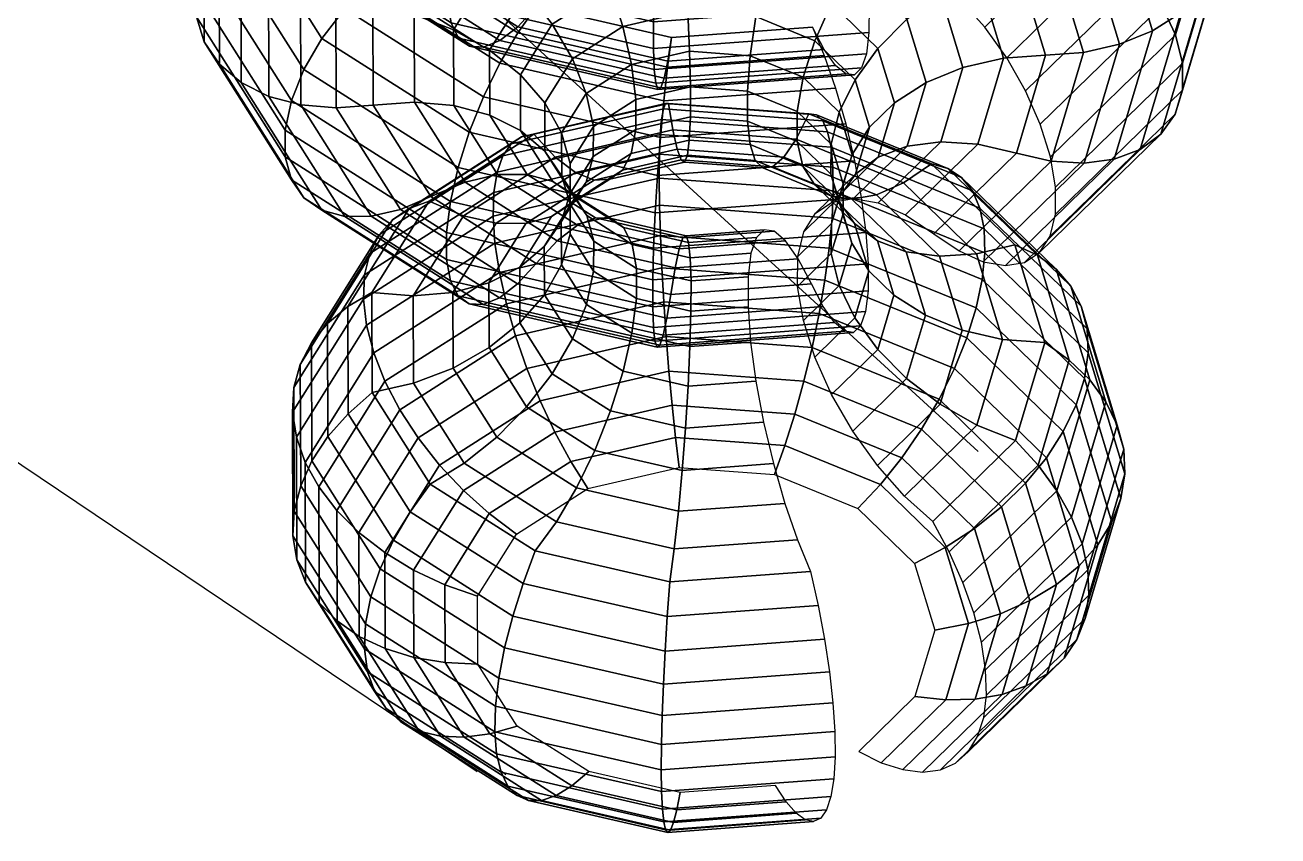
# Model space of a CAD drawing. Extents: x 268 to 383, y 668 to 793.
# Drawn here: x 277.1304 to 277.2846, y 680.8179 to 680.9176 of the extents above; entities that cross this region are included whole.
import ezdxf

# ---------------------------------------------------------------- set-up
doc = ezdxf.new("R2010")
doc.units = 0
doc.header["$LTSCALE"] = 0.5
doc.header["$MEASUREMENT"] = 0
doc.layers.add('P02', color=1, linetype='CONTINUOUS')
doc.layers.add('P03', color=5, linetype='CONTINUOUS')

# ---------------------------------------------------------------- blocks, each defined once
blk = doc.blocks.new('2')
at = {"layer": 'P03', "extrusion": (-0.7416019216221025, -0.4731624928476617, 0.4755458392296076), "elevation": 52.74062670207275}
blk.add_lwpolyline([(-46.23554787478625, 134.3325942799829), (-48.73185300089872, 144.9729416372844), (-48.1413720190713, 153.3738587876669), (-46.28668482116882, 158.4935951035086), (-42.63000200427382, 163.0976738510038), (-33.84982147800937, 166.2167756751481), (-27.03139440760819, 164.3597845281983), (-27.03139440760819, 164.3597845281983)], dxfattribs=at)
at = {"layer": 'P03', "extrusion": (0.002274821186002686, 0.7071031220328275, 0.7071067811865476)}
for points, elevation in [([(11.58909191789326, -38.34537459635021), (10.03296127602061, -36.34605727283576)], 23.63742173330159), ([(12.48999307256872, -37.52670572603427), (10.64829248966566, -35.7868921447531)], 23.63742173330159), ([(10.6191554977429, -35.81955129007929), (10.61294312355335, -35.81271490569497)], 23.60652955301086)]:
    blk.add_lwpolyline(points, dxfattribs=dict(at, elevation=elevation))
at = {"layer": 'P03'}
mesh = blk.add_polymesh((7, 9), dxfattribs=at)
for k, corner in enumerate([(-10.64463089957246, 43.47740094593371, -8.03023988742774), (-10.67728944064572, 43.5108152740687, -8.030274458120573), (-10.70525646010867, 43.54739841681942, -8.022361284690135), (-10.72731214383668, 43.58555475780827, -8.006845509411221), (-10.74249450749664, 43.62362006378669, -7.984403870893232), (-10.75014135461618, 43.65993407210135, -7.956015187335709), (-10.74991915905332, 43.69291290498859, -7.922917664234262), (-10.74183761212555, 43.72111815224309, -7.886554888605076), (-10.72624919991301, 43.74331960915833, -7.848512865256168), (-10.73053852971032, 43.34025203465751, -7.892815313899121), (-10.76998907613745, 43.36282313340541, -7.881984860871341), (-10.80377771816859, 43.39011223328919, -7.864758964026294), (-10.83043072483053, 43.4209290884362, -7.841888950916825), (-10.8487855941961, 43.4539295858192, -7.814372323798523), (-10.85804175726241, 43.48767437031108, -7.783409252410763), (-10.85779549569668, 43.52069162383737, -7.75035022717185), (-10.84805755048353, 43.55154126043169, -7.716637155968954), (-10.82925265344545, 43.57887773726668, -7.683740473665864), (-10.73005021238021, 43.19012554686276, -7.742691173939932), (-10.76946215159739, 43.20082738664917, -7.719991647575114), (-10.80321770228113, 43.21794300429383, -7.692592427594548), (-10.82984457677742, 43.24072588220099, -7.661688562887946), (-10.84818141294238, 43.26818231861603, -7.628627961506652), (-10.85742842831212, 43.29911476908899, -7.594852600081424), (-10.85718230354348, 43.33217407876782, -7.561835630337953), (-10.84745377365255, 43.36591832735928, -7.531017125863229), (-10.82866715980219, 43.39887572016175, -7.50374127162155), (-10.64325038208483, 43.05297971614573, -7.605825295184957), (-10.67579977706475, 43.0528385700992, -7.572304916471865), (-10.7036732442815, 43.06066035363494, -7.535630833626726), (-10.72565505000046, 43.07610391055471, -7.497402629484725), (-10.74078643216342, 43.0984956521379, -7.459287671691129), (-10.74840741791593, 43.12685893649609, -7.422948388518705), (-10.74818560908841, 43.15995666595109, -7.389969760126235), (-10.74013068013062, 43.19634524448554, -7.361790187796885), (-10.72459395615158, 43.23443754186792, -7.33963875639796), (-10.48514751803384, 42.95252830256879, -7.505883031458268), (-10.50519702799295, 42.9444452945736, -7.464461045061569), (-10.52235648529052, 42.9454598804798, -7.421014267671296), (-10.53587746021196, 42.95552780793992, -7.37743768108254), (-10.54517021968866, 42.97420995257335, -7.335631928869418), (-10.54982944919391, 43.00069147088345, -7.297420417602837), (-10.54965193100645, 43.03381734060929, -7.264469786847997), (-10.54464540778883, 43.07214273836246, -7.238217216741361), (-10.5350282448818, 43.11399605728604, -7.219807743701892), (-10.28307904174073, 42.90614026811022, -7.460145308104359), (-10.28715266957408, 42.89438974213249, -7.415107218442301), (-10.29061874014917, 42.8922607931994, -7.368560975241337), (-10.29332607676213, 42.89984627789715, -7.322536747108131), (-10.29515659577316, 42.91681534647716, -7.279041934353302), (-10.29603045696365, 42.94242787325084, -7.239973613890186), (-10.29590954586058, 42.97556673803308, -7.207035796015987), (-10.29479913614171, 43.01478655064352, -7.18166510201678), (-10.29274765962089, 43.05837669327752, -7.164968104259458), (-10.07198442849119, 42.92183652535152, -7.476520593006001), (-10.0593685522482, 42.91132697253397, -7.43277716160145), (-10.04852957026276, 42.91026169728377, -7.387340607120848), (-10.03994023735902, 42.91868716282261, -7.342192697804478), (-10.03397518729332, 42.93623588265768, -7.29930261229805), (-10.03089459267233, 42.96214244893656, -7.260541051631378), (-10.03083281721831, 42.99527691659898, -7.227598646415402), (-10.03379255533889, 43.03419408724915, -7.201912218018776), (-10.03964471461006, 43.07719654316452, -7.184602109932086)]):
    mesh.set_mesh_vertex(divmod(k, 9), corner)
mesh = blk.add_polymesh((9, 9), dxfattribs=at)
for k, corner in enumerate([(-9.820035176903616, 42.84943225594498, -7.59235227224957), (-9.83827478697765, 42.89061134346662, -7.579823785334213), (-9.86141126066957, 42.93102212185738, -7.575696294081183), (-9.888437282828477, 42.96890518776729, -7.580149501089807), (-9.918176195248975, 43.00261118932008, -7.592989522757364), (-9.949333225986152, 43.03067263555386, -7.613657330575677), (-9.949333211691169, 43.03067707899197, -7.613652887114256), (-9.918164650942913, 43.00987453572895, -7.58574457581625), (-9.888363854652084, 42.99690304881915, -7.552177450639249), (-9.670712646300103, 42.99522597677674, -7.738625621594736), (-9.69560800865554, 43.02990660163312, -7.719577293535679), (-9.727173351612805, 43.0620877029113, -7.70719305138465), (-9.764034384142974, 43.09036818071456, -7.702012079934605), (-9.804586251631122, 43.11351676038294, -7.704259948176798), (-9.84706340799437, 43.13052559969515, -7.713838788485475), (-9.847063393699386, 43.13053004313326, -7.713834345024623), (-9.80457899036071, 43.12077592497269, -7.697010805659318), (-9.763966985577667, 43.11836015464701, -7.674034122997512), (-9.61829982047891, 43.17149659941686, -7.915063948474824), (-9.645531379413683, 43.19832031484191, -7.888151235904331), (-9.680055290343603, 43.22055139700717, -7.865807508171599), (-9.720368452189973, 43.2372219496724, -7.849005565876098), (-9.764715711628355, 43.24760617077652, -7.838476931516368), (-9.811166278903897, 43.25125195238877, -7.834680000483957), (-9.811166264608914, 43.25125639582689, -7.834675557023104), (-9.764709953720853, 43.25486027937552, -7.831222728198043), (-9.720303170043849, 43.26520680583508, -7.821020484396911), (-9.67185935318173, 43.3477653318422, -8.091159463280007), (-9.696703603377614, 43.36673222208924, -8.056397646359358), (-9.728204217708367, 43.37901339183952, -8.02411378389644), (-9.764989723296253, 43.38407414386347, -7.995713449801599), (-9.805458553818085, 43.38169414328058, -7.972433137035125), (-9.847848778450611, 43.37197701048945, -7.955286423208975), (-9.847848764155628, 43.37198145392813, -7.955281979748122), (-9.805451259656934, 43.38894319594226, -7.965173882747592), (-9.764922278427434, 43.41205188233255, -7.967721257623396), (-9.822130314629362, 43.49355370886565, -8.236463651722318), (-9.840276538140984, 43.50602237463727, -8.1952251920614), (-9.863294746746647, 43.51007416891855, -8.154739285318385), (-9.890182774316713, 43.50553268480235, -8.116768605780692), (-9.919769970650691, 43.49259564929775, -8.082966319843706), (-9.950768169213575, 43.471826314699, -8.054804110496377), (-9.950768154918592, 43.47183075813712, -8.054799667034956), (-9.91975836624863, 43.49984052029379, -8.075702897778513), (-9.890109261539124, 43.53350453636745, -8.088770546250373), (-10.04312949041935, 43.58365359565391, -8.325852099574092), (-10.05142511896327, 43.59210623969909, -8.280629329150258), (-10.06196849772994, 43.59107212923811, -8.235097676546218), (-10.07430058938655, 43.58059628734361, -8.191239497593244), (-10.08788447966697, 43.56113481092927, -8.150964288472494), (-10.1021287535342, 43.53353501321715, -8.11602555012422), (-10.10212873923922, 43.53353945665526, -8.1160211066628), (-10.08786653631989, 43.56837709757963, -8.14369830246784), (-10.07421815270834, 43.60856450069457, -8.163237828576314), (-10.29664411534316, 43.60248590324966, -8.343868732132421), (-10.29363983799487, 43.61009913495843, -8.29784290645074), (-10.28987297421725, 43.60800198961579, -8.251294261704004), (-10.28550752562171, 43.59628577267665, -8.20624943149761), (-10.28073355498793, 43.57546058447008, -8.164669576403242), (-10.27575891131835, 43.54643311146413, -8.128364999001235), (-10.27575889702337, 43.54643755490224, -8.128360555539814), (-10.28070834004996, 43.58270233095107, -8.157403073625403), (-10.28541485207813, 43.62425322558374, -8.178247034973026), (-10.53883920764395, 43.54679435458274, -8.287398309952266), (-10.52503956986459, 43.55688992536466, -8.243889540067869), (-10.50760142177739, 43.55793642338904, -8.200528504075862), (-10.48728398499281, 43.54988828625346, -8.159203053561384), (-10.46497183951021, 43.53309591352991, -8.12171241484458), (-10.44163641090324, 43.50829041107681, -8.089688854316762), (-10.44163639660826, 43.50829485451493, -8.089684410855341), (-10.46493967766185, 43.54033925741783, -8.114447531814278), (-10.48718153166294, 43.57785798797318, -8.131202937300316), (-10.727837035589, 43.4262085243605, -8.166205082046588), (-10.70561319873025, 43.4416789666468, -8.128098257200179), (-10.67750661382649, 43.44953222178981, -8.091578264348925), (-10.64474098459289, 43.449426374984, -8.058235109932014), (-10.608742860088, 43.44136603458446, -8.02952048728281), (-10.57107952566059, 43.42570213146894, -8.006684572848087), (-10.57107951136561, 43.42570657490705, -8.006680129386666), (-10.60870527719192, 43.44861283725061, -8.02225908045267), (-10.64463089957246, 43.47740094593371, -8.03023988742774)]):
    mesh.set_mesh_vertex(divmod(k, 9), corner)
mesh = blk.add_polymesh((9, 9), dxfattribs=at)
for k, corner in enumerate([(-9.890193777063018, 42.68039095773838, -7.86995696113587), (-9.862966263801695, 42.67560395858447, -7.832259338269353), (-9.839560597323384, 42.67940963587216, -7.79197217894756), (-9.8209958128881, 42.69164229813009, -7.750849504398559), (-9.808080183566858, 42.71176936004701, -7.710681712488224), (-9.80137602967136, 42.73891453015801, -7.673217627429324), (-9.801175236468566, 42.77189596279834, -7.640088359520348), (-9.807486546087489, 42.8092777132664, -7.612736289910856), (-9.820035176903616, 42.84943225594498, -7.59235227224957), (-9.766090956469384, 42.80156096408029, -7.991525589514424), (-9.728994010255178, 42.80641016213417, -7.963495864776121), (-9.6971134858278, 42.81849041840837, -7.931510505941844), (-9.671837396579008, 42.83727578303763, -7.896962090680347), (-9.65426621218046, 42.86194837933829, -7.861354786938307), (-9.64516494637553, 42.89143401249441, -7.826238864520803), (-9.644929849820187, 42.92444893782567, -7.793143199486337), (-9.653571158141744, 42.95955575242738, -7.763508709983228), (-9.670712646300103, 42.99522597677674, -7.738625621594736), (-9.722530353167144, 42.94806050014552, -8.138164505546058), (-9.68196919516788, 42.96456025812938, -8.12179642510381), (-9.647113960549973, 42.98664482173217, -8.099824891718242), (-9.619482175553344, 43.01335267383615, -8.073206501401216), (-9.600276872069912, 43.04352100871449, -8.04310016489461), (-9.590334210068818, 43.07583635823869, -8.010816651043285), (-9.590087072895017, 43.10889177761533, -7.977761518580394), (-9.599546220399475, 43.14124810091096, -7.945373920947475), (-9.61829982047891, 43.17149659941686, -7.915063948474824), (-9.767043991204105, 43.09455846524281, -8.284518508474946), (-9.73002283627568, 43.12270865822279, -8.279789414256072), (-9.698207393641837, 43.15479742187529, -8.2678122498873), (-9.672982843161321, 43.18942767649696, -8.249108476818435), (-9.655447410615238, 43.22509169102057, -8.224492419404271), (-9.646364553182025, 43.26023672656925, -8.195035810871275), (-9.646129720056138, 43.29333263955698, -8.162021132226812), (-9.654753135395026, 43.32293850104031, -8.126885775635003), (-9.67185935318173, 43.3477653318422, -8.091159463280007), (-9.891935058169452, 43.21572403031462, -8.405281661611014), (-9.864846022478446, 43.25351006730523, -8.410156409087733), (-9.841559266351283, 43.2938731066539, -8.40642604010435), (-9.823088647932423, 43.33505582346982, -8.39425296736232), (-9.810238340495403, 43.37526520576853, -8.374167181765927), (-9.803567820369949, 43.41275061857652, -8.347043177691887), (-9.803367508476299, 43.44588002302794, -8.314061879279905), (-9.80964612598757, 43.47321103202853, -8.276659225386368), (-9.822130314629362, 43.49355370886565, -8.236463651722318), (-10.07560875398542, 43.29060656840477, -8.479572918677661), (-10.0631266000504, 43.33434773345311, -8.490355771845032), (-10.05238273757743, 43.37982442670659, -8.491698678774867), (-10.04384493255532, 43.42505668515253, -8.483543172021598), (-10.03788490370187, 43.4680751879747, -8.466244325813875), (-10.03476213858892, 43.50700699678748, -8.440555296838227), (-10.03461259607764, 43.54015709957673, -8.407594533327313), (-10.03744278694501, 43.56608220808448, -8.368797080091156), (-10.04312949041935, 43.58365359565391, -8.325852099574092), (-10.28630622802314, 43.30625820839168, -8.494546646413653), (-10.29058005580725, 43.35124408980244, -8.506520304119306), (-10.29422451387393, 43.39778961795355, -8.508885751994), (-10.29708092990961, 43.44386829492828, -8.50154000323522), (-10.29902494135274, 43.48747394856298, -8.484802876848164), (-10.29997190988513, 43.52670807711741, -8.459403073379065), (-10.29988060641801, 43.55986250618821, -8.42644644876708), (-10.29875500611968, 43.58549375915936, -8.387367867623482), (-10.29664411534316, 43.60248590324966, -8.343868732132421), (-10.48759597289393, 43.25997263953036, -8.447613751261486), (-10.50787762089828, 43.30127760284222, -8.45585501142915), (-10.52526795505503, 43.34466233561977, -8.455015458663922), (-10.5390098354768, 43.38823795456813, -8.445131645389608), (-10.5485049685534, 43.43010726559578, -8.42663389279602), (-10.55333995544504, 43.4684473637983, -8.400327555523234), (-10.55330429062553, 43.50158899904068, -8.367357958155083), (-10.5483995268695, 43.52808925172462, -8.329160530109846), (-10.53883920764395, 43.54679435458274, -8.287398309952266), (-10.64467316305002, 43.1597530571687, -8.34688935716423), (-10.67744657223318, 43.1930879320978, -8.34712038316178), (-10.70556355117662, 43.22962876946599, -8.339402461896213), (-10.72779994362793, 43.26778465530674, -8.324071616010485), (-10.74318762214818, 43.30589435971854, -8.301795319448445), (-10.75105663841657, 43.34229866344481, -8.273543436993066), (-10.75106439141894, 43.37541259691784, -8.240545998320329), (-10.74321054360769, 43.40379444661914, -8.204239645003156), (-10.727837035589, 43.4262085243605, -8.166205082046588)]):
    mesh.set_mesh_vertex(divmod(k, 9), corner)
mesh = blk.add_polymesh((7, 9), dxfattribs=at)
for k, corner in enumerate([(-10.727837035589, 43.4262085243605, -8.166205082046588), (-10.70561319873025, 43.4416789666468, -8.128098257200179), (-10.67750661382649, 43.44953222178981, -8.091578264348925), (-10.64474098459289, 43.449426374984, -8.058235109932014), (-10.608742860088, 43.44136603458446, -8.02952048728281), (-10.57107952566059, 43.42570213146894, -8.006684572848087), (-10.57107951136561, 43.42570657490705, -8.006680129386666), (-10.60870527719192, 43.44861283725061, -8.02225908045267), (-10.64463089957246, 43.47740094593371, -8.03023988742774), (-10.83095815773493, 43.26157879811626, -8.001244458525264), (-10.80413790370346, 43.28438728022627, -7.970490422585442), (-10.77021039911972, 43.30153345609597, -7.943282028753572), (-10.73065277873968, 43.31227081599445, -7.920803875328431), (-10.68718730114472, 43.31613187704386, -7.904034615531771), (-10.64170636509618, 43.31294853647501, -7.893704348931522), (-10.6417063508012, 43.31295297991312, -7.8936999054701), (-10.68714676041384, 43.32338340180422, -7.896777940286995), (-10.73053852971032, 43.34025203465751, -7.892815313899121), (-10.8303719952379, 43.0813711511305, -7.821039629816312), (-10.80357786822321, 43.112212027635, -7.798317862651004), (-10.76968345099078, 43.13953045742232, -7.781281563653636), (-10.73016443774111, 43.16213705145367, -7.770672458737465), (-10.68674140617634, 43.17904756446319, -7.766952446819403), (-10.64130490704645, 43.1895257470037, -7.770283489675137), (-10.64130489275146, 43.18953019044181, -7.770279046214284), (-10.68670088225861, 43.18630425814115, -7.759700940411506), (-10.73005021238021, 43.19012554686276, -7.742691173939932), (-10.7261799009176, 42.91674512270356, -7.656749647912818), (-10.70402992751258, 42.95492387420859, -7.641350777149057), (-10.67601688356024, 42.9915350159913, -7.633588221191815), (-10.64336040019032, 43.02498457317336, -7.633799945988301), (-10.60748227447436, 43.0538162198601, -7.641976733469221), (-10.56994456725522, 43.07677468461543, -7.657762582888324), (-10.56994455296024, 43.07677912805354, -7.657758139426903), (-10.60744473910961, 43.06107763552541, -7.634729939410306), (-10.64325038208483, 43.05297971614573, -7.605825295184957), (-10.536397634438, 42.79616604872979, -7.536781743212885), (-10.52270682488586, 42.83971937059357, -7.526730201162707), (-10.50540649726929, 42.88313688812161, -7.525739522032438), (-10.48524987277221, 42.9245282906387, -7.533852837982465), (-10.46311452995485, 42.96209148040668, -7.550716911688312), (-10.4399641967608, 42.99419103230912, -7.575597515574316), (-10.43996418246581, 42.99419547574723, -7.575593072112895), (-10.46308243813871, 42.96935635465638, -7.543473558683274), (-10.48514751803384, 42.95252830256879, -7.505883031458268), (-10.29384027379012, 42.74048314652669, -7.481879456313948), (-10.29096097205513, 42.78651842206409, -7.474275073576507), (-10.28735237785543, 42.83307909488906, -7.476383486035104), (-10.28317160206586, 42.8781380077171, -7.488112897686335), (-10.27860066718733, 42.9197333868475, -7.508952633731326), (-10.2738385824556, 42.95605425381632, -7.537995374317973), (-10.27383856816061, 42.95605869725443, -7.537990930856552), (-10.27857553267256, 42.92699985825686, -7.501710855495332), (-10.28307904174073, 42.90614026811022, -7.460145308104359), (-10.04044819019657, 42.75932449574805, -7.501535891392393), (-10.04886333231968, 42.8045199559366, -7.493055362489201), (-10.05955806352392, 42.85001708350387, -7.494054220208511), (-10.07206675689861, 42.89383502576777, -7.504488976310824), (-10.08584480929801, 42.93406603837093, -7.523905322673784), (-10.10029235225818, 42.9689585446007, -7.551457910947136), (-10.1002923379632, 42.96896298803881, -7.551453467485715), (-10.08582694285894, 42.94133196935172, -7.516662980630088), (-10.07198442849119, 42.92183652535152, -7.476520593006001)]):
    mesh.set_mesh_vertex(divmod(k, 9), corner)
mesh = blk.add_polymesh((7, 9), dxfattribs=at)
for k, corner in enumerate([(-10.64467316305002, 43.1597530571687, -8.34688935716423), (-10.67744657223318, 43.1930879320978, -8.34712038316178), (-10.70556355117662, 43.22962876946599, -8.339402461896213), (-10.72779994362793, 43.26778465530674, -8.324071616010485), (-10.74318762214818, 43.30589435971854, -8.301795319448445), (-10.75105663841657, 43.34229866344481, -8.273543436993066), (-10.75106439141894, 43.37541259691784, -8.240545998320329), (-10.74321054360769, 43.40379444661914, -8.204239645003156), (-10.727837035589, 43.4262085243605, -8.166205082046588), (-10.73037772531154, 43.02292833756292, -8.209789626914642), (-10.76996689764189, 43.04538205451445, -8.199117624366693), (-10.80393655573619, 43.07257926812804, -8.182037299144383), (-10.83080772956112, 43.10333586686988, -8.159292293973351), (-10.84941050269424, 43.13631277079503, -8.131872880259664), (-10.85893494811319, 43.17007423237351, -8.100972843679358), (-10.85896639077748, 43.20315034602424, -8.067937509169326), (-10.8495034617373, 43.23410104482798, -8.03420516820887), (-10.83095815773493, 43.26157879811626, -8.001244458525264), (-10.72989056226322, 42.87315671774616, -8.06002034938382), (-10.76944099233845, 42.88369965819152, -8.03743775660331), (-10.80337738255355, 42.90066911713745, -8.010129836664476), (-10.83022221129102, 42.92332627874907, -7.979285521031386), (-10.84880670913878, 42.95068469615182, -7.946247708663293), (-10.85832174474479, 42.98155323932599, -7.912454798920919), (-10.8583530527527, 43.0145879544923, -7.879378066573906), (-10.84889927007328, 43.0483505771374, -7.848457605479041), (-10.8303719952379, 43.0813711511305, -7.821039629816312), (-10.64329590882028, 42.7363350714179, -7.923477993268705), (-10.6759597901281, 42.73599709829193, -7.890036697822268), (-10.70398271775264, 42.74362314335428, -7.853404436451058), (-10.72614463024581, 42.75888118406579, -7.815176103536544), (-10.74148064287431, 42.78110691627171, -7.777016083178921), (-10.7493230567444, 42.80933267665966, -7.74058578528917), (-10.74933042905957, 42.84232957285406, -7.707471311168717), (-10.74150243884321, 42.87866098690154, -7.679114397874343), (-10.7261799009176, 42.91674512270356, -7.656749647912818), (-10.48556676725173, 42.636121104214, -7.823771972389807), (-10.50568704012437, 42.62781348925807, -7.782401430184166), (-10.52293880184936, 42.62859602236426, -7.738960344005307), (-10.53657094570315, 42.63843463362741, -7.695340050660718), (-10.54598995578419, 42.6569009698627, -7.653439689274762), (-10.55078574749007, 42.68319104423449, -7.615083516621951), (-10.55074952177608, 42.71616024021193, -7.581941482686091), (-10.54588285583679, 42.75437314585326, -7.555456524423164), (-10.536397634438, 42.79616604872979, -7.536781743212885), (-10.28397593905868, 42.58984272147836, -7.778142363558175), (-10.28806444768054, 42.57785475990852, -7.733143069299274), (-10.2915497726359, 42.57547698837493, -7.686585982603958), (-10.29428016994405, 42.58281293022799, -7.640498104622623), (-10.29613676364295, 42.59954319343387, -7.596886008112676), (-10.29703872140647, 42.62493937625743, -7.557648475324697), (-10.2969467738227, 42.65789578039255, -7.524493828874427), (-10.29586492410306, 42.69697755082882, -7.498865554842325), (-10.29384027379012, 42.74048314652669, -7.481879456313948), (-10.07338030983067, 42.60550187601234, -7.794478940671695), (-10.0607209360702, 42.59475922840943, -7.7507788332627), (-10.0498248953669, 42.59345080493426, -7.705337355138738), (-10.04116657923976, 42.60163357169142, -7.660132936115872), (-10.03512295321786, 42.61895126760942, -7.617133684939802), (-10.03195714452193, 42.64464991532145, -7.578211701817224), (-10.03180698604399, 42.67761064781519, -7.545061570972905), (-10.03467901537977, 42.71639842163177, -7.519126581885246), (-10.04044819019657, 42.75932449574805, -7.501535891392393)]):
    mesh.set_mesh_vertex(divmod(k, 9), corner)
mesh = blk.add_polymesh((9, 9), dxfattribs=at)
for k, corner in enumerate([(-10.11115162421891, 42.71733398268702, -8.17777736075692), (-10.09678252077936, 42.73992475286855, -8.13289155144895), (-10.07607814549817, 42.7536803250191, -8.086916960778524), (-10.04994337892629, 42.75799951462852, -8.041862898968418), (-10.0195204357691, 42.75269355238515, -7.999698444713147), (-9.986138944629943, 42.73799433430008, -7.962266386991189), (-9.951257836853415, 42.71454428673871, -7.931202686344193), (-9.92005770639014, 42.69356221709836, -7.903423769486096), (-9.890193777063018, 42.68039095773838, -7.86995696113587), (-10.06713941627697, 42.76030608831627, -8.220890834937734), (-10.04759107147254, 42.78795370334672, -8.181078506359484), (-10.01940204551022, 42.80901704792393, -8.142435729041551), (-9.98380433409227, 42.82257555281683, -8.106651377781816), (-9.942353728022113, 42.82803664629989, -8.07528940044216), (-9.896861817687636, 42.82516165238371, -8.049720465924054), (-9.849316817865088, 42.81407622209736, -8.031062059359272), (-9.806789198653291, 42.80415394849592, -8.01437932277787), (-9.766090956469384, 42.80156096408029, -7.991525589514424), (-10.05169094926021, 42.81226113666912, -8.272895313432912), (-10.03032466931575, 42.8460226857228, -8.239202735686547), (-9.999508500010165, 42.87592142861763, -8.209403762703516), (-9.960589255812124, 42.90065064682005, -8.18480075259339), (-9.915267894450494, 42.91912955483008, -8.166468974956103), (-9.865525176891083, 42.9305505356964, -8.155209616440914), (-9.813535098585248, 42.93441443775089, -8.151514765042918), (-9.7670314839728, 42.93786391378796, -8.148216500011301), (-9.722530353167144, 42.94806050014552, -8.138164505546058), (-10.06747740346088, 42.86421562788939, -8.324798749464378), (-10.04796883210349, 42.90409104540367, -8.29721403213847), (-10.01983728374046, 42.94282509187121, -8.276241680358055), (-9.984312242024657, 42.97872490359532, -8.262798286532927), (-9.942946321747172, 43.01022148653738, -8.257471391481715), (-9.897547412120844, 43.03593828888518, -8.260493806079069), (-9.850099663343485, 43.05475136297298, -8.271733436304146), (-9.807659032405695, 43.07157244525877, -8.28179363736973), (-9.767043991204105, 43.09455846524281, -8.284518508474946), (-10.11176915753356, 42.90718615845287, -8.367626567414788), (-10.0974727237973, 42.95211823546617, -8.345081715541994), (-10.07687336531365, 42.99815978650736, -8.331392598840296), (-10.05087137289581, 43.04329857486459, -8.327157497397991), (-10.02060315838196, 43.08556181888571, -8.332561505470096), (-9.987391587991283, 43.12310241200601, -8.347368441972606), (-9.952688166715575, 43.15427965016704, -8.370931172729513), (-9.921646971738369, 43.18216012311404, -8.392014034294505), (-9.891935058169452, 43.21572403031462, -8.405281661611014), (-10.17690776481902, 42.93374273325037, -8.393973448482313), (-10.17027667179366, 42.98179991843563, -8.374529028571885), (-10.16075468806991, 43.03235764112367, -8.365320423313221), (-10.14875797002776, 43.08320628623073, -8.366750092944187), (-10.1348108318108, 43.1321235239667, -8.378755554040765), (-10.11952283028666, 43.17697143631074, -8.400812110344816), (-10.10356212448062, 43.21578995429059, -8.431955784507124), (-10.08928575171228, 43.2505053331945, -8.45981958283511), (-10.07560875398542, 43.29060656840477, -8.479572918677661), (-10.25163016835324, 42.93929347923972, -8.399283777575818), (-10.25379221208243, 42.98800386167636, -8.380464263285546), (-10.25697740926591, 43.03950553597895, -8.372158724701478), (-10.26104655150323, 43.09154763184915, -8.374730153714097), (-10.26582179775221, 43.14185565997172, -8.388066166535793), (-10.27109444683776, 43.18823091811191, -8.41158391541336), (-10.27663405869464, 43.22864658495712, -8.44425556187042), (-10.28158910431887, 43.26479056778021, -8.473486087656227), (-10.28630622802314, 43.30625820839168, -8.494546646413653), (-10.32301618573331, 42.92287862201385, -8.382639350552324), (-10.3335787490322, 42.96965734704111, -8.36186116368134), (-10.34890374625195, 43.01836753511645, -8.350725098571218), (-10.36832140147783, 43.06688031728379, -8.349717854704238), (-10.39098307000006, 43.11307545217198, -8.35888345347081), (-10.41589832816032, 43.1549339907175, -8.37782131422324), (-10.44197825962203, 43.19062651392608, -8.405703761572966), (-10.46530603287113, 43.2225457800339, -8.430650485917056), (-10.48759597289393, 43.25997263953036, -8.447613751261486), (-10.37872252603267, 42.88733643951014, -8.34691814005447), (-10.39584046556558, 42.92993265358314, -8.32193637468373), (-10.4206388002375, 42.97259859091776, -8.304725613597782), (-10.45203372382718, 43.01346954531789, -8.296038049642732), (-10.48865312752571, 43.05075925995561, -8.296253371050796), (-10.52889656766968, 43.08283799536605, -8.305362167243914), (-10.57100521281757, 43.10830375687965, -8.322966340118626), (-10.60867021140655, 43.13107547753953, -8.338719442307308), (-10.64467316305002, 43.1597530571687, -8.34688935716423)]):
    mesh.set_mesh_vertex(divmod(k, 9), corner)
mesh = blk.add_polymesh((7, 9), dxfattribs=at)
for k, corner in enumerate([(-10.37872252603267, 42.88733643951014, -8.34691814005447), (-10.39584046556558, 42.92993265358314, -8.32193637468373), (-10.4206388002375, 42.97259859091776, -8.304725613597782), (-10.45203372382718, 43.01346954531789, -8.296038049642732), (-10.48865312752571, 43.05075925995561, -8.296253371050796), (-10.52889656766968, 43.08283799536605, -8.305362167243914), (-10.57100521281757, 43.10830375687965, -8.322966340118626), (-10.60867021140655, 43.13107547753953, -8.338719442307308), (-10.64467316305002, 43.1597530571687, -8.34688935716423), (-10.40911705693691, 42.83881249797469, -8.298296667894022), (-10.42981174526506, 42.8756985416893, -8.267593255016493), (-10.45977892869575, 42.91011256963282, -8.24211399862628), (-10.49770889751574, 42.94055052364649, -8.222972464491193), (-10.54194393007936, 42.96568211908289, -8.211005229503542), (-10.59055074319974, 42.98440898462582, -8.206735319258144), (-10.64140498590166, 42.9959126663905, -8.210349349321802), (-10.68689267103525, 43.00619570657966, -8.213588669435637), (-10.73037772531154, 43.02292833756292, -8.209789626914642), (-10.40894428792728, 42.78569702772438, -8.245182028319334), (-10.42961864525057, 42.81633258200736, -8.208228223761523), (-10.45955644784033, 42.84171387200922, -8.173716370693512), (-10.49744927006702, 42.86073161356478, -8.14315480270119), (-10.5416410137683, 42.87255464011105, -8.117879206957298), (-10.5902002876893, 42.87666622865368, -8.09899424828069), (-10.64100481854541, 42.8728866830445, -8.0873252899857), (-10.68644803785662, 42.86949931405013, -8.076894414708079), (-10.72989056226322, 42.87315671774616, -8.06002034938382), (-10.37823409233499, 42.73717417610578, -8.196758225045585), (-10.39529455426975, 42.76209968828846, -8.15410603413676), (-10.42000982663228, 42.77922925424912, -8.11135930104166), (-10.45129973342443, 42.78781422975862, -8.070386263117882), (-10.48779675557387, 42.78747941019128, -8.032977638733257), (-10.52790579807936, 42.77823942876887, -8.000768364279281), (-10.56987390332085, 42.76049811701876, -7.975166139606756), (-10.60741319298802, 42.74462234806742, -7.952272356595188), (-10.64329590882028, 42.7363350714179, -7.923477993268705), (-10.3222965419717, 42.7016339849788, -8.161398173573332), (-10.33277441947678, 42.72237722054763, -8.114584904413903), (-10.34797703514744, 42.73346287441791, -8.065824893510523), (-10.36723996172998, 42.73440645032076, -8.017249187316168), (-10.38972131689877, 42.72516670946084, -7.970980777283728), (-10.41443855755335, 42.70614747285174, -7.929041814952541), (-10.4403114216733, 42.67817997239683, -7.893265234220564), (-10.46345397911512, 42.65315717052113, -7.861270781100927), (-10.48556676725173, 42.636121104214, -7.823771972389807), (-10.25080374747165, 42.68522167626224, -8.14521594803972), (-10.25286854015565, 42.70403355432472, -8.09649839695959), (-10.2559131974316, 42.71232815536302, -8.044986460828852), (-10.25980465316809, 42.70974296551083, -7.992931458437567), (-10.26437283207531, 42.69639096996934, -7.942608443178131), (-10.26941808281424, 42.67285571501384, -7.896216772293712), (-10.27471990371839, 42.6401658042206, -7.855783984414245), (-10.27946225214566, 42.61091894154413, -7.819624687351677), (-10.28397593905868, 42.58984272147836, -7.778142363558175), (-10.17611746249474, 42.69077508723478, -8.151009602249758), (-10.16939336876237, 42.71024047615549, -8.10297383322387), (-10.15973698739901, 42.71947948201182, -8.052447157318682), (-10.14757034860838, 42.71808831591352, -8.001637832724612), (-10.13342519288688, 42.70612777849431, -7.952766470737004), (-10.11791973141487, 42.68412060263267, -7.907968984385377), (-10.10173162726221, 42.65302860751626, -7.869203238785701), (-10.08725185318542, 42.62521103464928, -7.834535063299143), (-10.07338030983067, 42.60550187601234, -7.794478940671695)]):
    mesh.set_mesh_vertex(divmod(k, 9), corner)
mesh = blk.add_polymesh((9, 9), dxfattribs=at)
for k, corner in enumerate([(-9.987251500073057, 42.3921687231566, -8.30809378773148), (-10.02055951204954, 42.42970812977626, -8.32268553872376), (-10.0508635634252, 42.47197029337849, -8.327893600377308), (-10.07683922173885, 42.51710815461729, -8.32349035540625), (-10.09735122607583, 42.56314897236075, -8.309668246745275), (-10.11150310342134, 42.60808054194536, -8.287031366868916), (-10.11867634882594, 42.64993913817443, -8.256569056051092), (-10.1185574570444, 42.68689533953329, -8.219612663449368), (-10.11115162421891, 42.71733398268702, -8.17777736075692), (-9.897974373129614, 42.47933604123966, -8.395547866664344), (-9.943392804302562, 42.505051223691, -8.398276494452773), (-9.984724518591179, 42.53654633156623, -8.392682079190706), (-10.0201631217509, 42.57244487752212, -8.379009123669277), (-10.04815977676901, 42.61117792283835, -8.35785520165581), (-10.06749089547941, 42.65105264757403, -8.33014484104973), (-10.07731161523327, 42.69032633491827, -8.297089117578423), (-10.07719272345173, 42.72728253627713, -8.2601327249767), (-10.06713941627697, 42.76030608831627, -8.220890834937734), (-9.866637732334198, 42.58472492455235, -8.501037017181204), (-9.916306970730943, 42.59614413222118, -8.489456068966717), (-9.96150944031217, 42.61462142557002, -8.47083145400228), (-10.00026957624971, 42.63934925821582, -8.445977157331242), (-10.03089337461222, 42.66924690521444, -8.415979430983441), (-10.05204242846264, 42.70300769592745, -8.382149319544908), (-10.06279242266248, 42.73915612179871, -8.345965361220294), (-10.06267353088094, 42.77611232315758, -8.30900896861857), (-10.05169094926021, 42.81226113666912, -8.272895313432912), (-9.898659967563958, 42.69011267774113, -8.60632120681936), (-9.943985398028758, 42.68723606392848, -8.58045848549233), (-9.985232426523567, 42.69269568234529, -8.548828987941818), (-10.02059835998, 42.7062529214694, -8.51281507498635), (-10.04853753739997, 42.72731526489531, -8.473990727435364), (-10.06782888266332, 42.75496218714773, -8.434052755576374), (-10.07762927141232, 42.78798538505919, -8.394746640424785), (-10.07751037963192, 42.82494158641805, -8.357790247823061), (-10.06747740346088, 42.86421562788939, -8.324798749464378), (-9.988504143434398, 42.77727680086252, -8.693195842712896), (-10.02164223466355, 42.76257639627681, -8.65554859948071), (-10.05179155739472, 42.75726935361399, -8.613188198806881), (-10.07763444155319, 42.76158761610554, -8.567965993468022), (-10.09804142909377, 42.77534245495781, -8.52185841083832), (-10.11212063673599, 42.79793271771121, -8.476880573527353), (-10.11925673554617, 42.82837110148216, -8.434998228852862), (-10.11913784376577, 42.86532730284102, -8.398041836251139), (-10.11176915753356, 42.90718615845287, -8.367626567414788), (-10.12063538572863, 42.83114582516725, -8.746639511085107), (-10.13584990809125, 42.80913810135723, -8.701742648051379), (-10.14967815452667, 42.7971770649807, -8.652780794352509), (-10.16151576430946, 42.79578547072185, -8.601893817940947), (-10.17084537709013, 42.80502413792726, -8.55130572386878), (-10.17725924402146, 42.82448929250813, -8.50322745459431), (-10.18047704834191, 42.85333021380575, -8.459760261191548), (-10.18035815656037, 42.89028641516461, -8.422803868589256), (-10.17690776481902, 42.93374273325037, -8.393973448482313), (-10.27220700228088, 42.84240530696843, -8.75741131615365), (-10.2668608740338, 42.81887023736226, -8.711053260546407), (-10.26196673600327, 42.80551841059912, -8.660760855122987), (-10.25773848550659, 42.80293336557713, -8.608732119329204), (-10.2543609173789, 42.811228081168, -8.55724095858244), (-10.25198164755682, 42.83004003849805, -8.508537783687814), (-10.25070466154591, 42.85854706476266, -8.46475115709319), (-10.25058576976437, 42.89550326612152, -8.427794764491466), (-10.25163016835324, 42.93929347923972, -8.399283777575818), (-10.41701088360344, 42.80910837957344, -8.723648714963531), (-10.39202214628051, 42.79009002956252, -8.681870547481424), (-10.36924158597674, 42.78085109603376, -8.635748556113128), (-10.34966482249149, 42.78179536471464, -8.587298493198944), (-10.33414745432867, 42.79288156653274, -8.538637858977665), (-10.32336766493688, 42.81362518127162, -8.491893356664889), (-10.31779658283983, 42.8431196134286, -8.449107945315802), (-10.31767769105829, 42.88007581478746, -8.412151552714079), (-10.32301618573331, 42.92287862201385, -8.382639350552324), (-10.53000912311279, 42.737012384222, -8.651189567983636), (-10.48969220380616, 42.72777383734672, -8.619240465061978), (-10.45295390832723, 42.72744032406786, -8.582068751051622), (-10.42139987647704, 42.73602642051594, -8.541299008225508), (-10.39640917086206, 42.75315687307534, -8.498713069980056), (-10.37907400523511, 42.7780829987679, -8.456172146166466), (-10.3701520095193, 42.80971540629332, -8.415535479289758), (-10.37003311773776, 42.84667160765218, -8.378579086687466), (-10.37872252603267, 42.88733643951014, -8.34691814005447)]):
    mesh.set_mesh_vertex(divmod(k, 9), corner)
mesh = blk.add_polymesh((9, 9), dxfattribs=at)
for k, corner in enumerate([(-9.889715878315315, 42.1197138931185, -8.427078746445261), (-9.88637832881625, 42.14731321698275, -8.394412919682225), (-9.887328084351907, 42.17844412891873, -8.364919150187632), (-9.892544024801168, 42.21241435753734, -8.339253303515704), (-9.90191016106894, 42.24846849234973, -8.317986122064497), (-9.915218214380161, 42.28580478215599, -8.301590533234787), (-9.932172247867925, 42.32359296392838, -8.290431132739911), (-9.952395247446361, 42.36099272572199, -8.284756076937413), (-9.987251500073057, 42.3921687231566, -8.30809378773148), (-9.764786471440516, 42.24169095174398, -8.549457082128754), (-9.760271976742729, 42.27043940708336, -8.517944167223789), (-9.761602087505594, 42.30119895239648, -8.488077809394042), (-9.768747225488028, 42.33328557453285, -8.460522159598952), (-9.781548501203929, 42.36598574956611, -8.435889984596031), (-9.79972124721587, 42.3985723097328, -8.414729040585428), (-9.822861348405809, 42.43032061377187, -8.39750989252019), (-9.850454228458034, 42.46052466108119, -8.384615449952491), (-9.897974373129614, 42.47933604123966, -8.395547866664344), (-9.7209357329358, 42.38916624731269, -8.697072686002741), (-9.716008125604844, 42.41930405000767, -8.666950440282278), (-9.717471742626344, 42.44961459775504, -8.636634657709067), (-9.72529403692181, 42.47942386195371, -8.606799483292718), (-9.739301060791263, 42.50806896125903, -8.578108374554688), (-9.759181334060145, 42.53491290235979, -8.55119934793828), (-9.784492770598831, 42.5593587450677, -8.526670790964715), (-9.814672509178195, 42.58086287673416, -8.505068155636707), (-9.866637732334198, 42.58472492455235, -8.501037017181204), (-9.765745853859357, 42.53663996144974, -8.844401479111582), (-9.761240397389088, 42.56816709660222, -8.815667200565201), (-9.762567587254011, 42.5980286515985, -8.784902866461778), (-9.76969791016461, 42.62556058227995, -8.752792596442816), (-9.78247280608332, 42.65015064934198, -8.720050440303396), (-9.80060819419225, 42.67125203295643, -8.687404499357228), (-9.823700790117186, 42.68839549264067, -8.655580735343108), (-9.851237073936431, 42.70119980195682, -8.625286826897366), (-9.898659967563958, 42.69011267774113, -8.60632120681936), (-9.89146875721633, 42.65861254922436, -8.965968974687769), (-9.888147721383007, 42.69128877373214, -8.938379969170512), (-9.889092140170874, 42.72077897571728, -8.907245515384204), (-9.894281012136503, 42.74642736895737, -8.873257963479602), (-9.903598950116816, 42.76766359917326, -8.83717310917001), (-9.916838747143288, 42.78401542724134, -8.799793386778504), (-9.933705984192216, 42.79511923057294, -8.761950025162207), (-9.953825577308521, 42.80072808915031, -8.724484563322733), (-9.988504143434398, 42.77727680086252, -8.693195842712896), (-10.07636581085978, 42.73399384212348, -9.04075504833935), (-10.07478666835016, 42.7673802248969, -9.013870593596437), (-10.07516815673841, 42.79664092392034, -8.982508449030263), (-10.07750179270477, 42.82112525652815, -8.947366028048634), (-10.08173568219138, 42.84028875415595, -8.909224807682051), (-10.08777567438631, 42.85370526991835, -8.868932950544433), (-10.09548745540417, 42.86107645502193, -8.827386443876946), (-10.10469953507356, 42.86223839327442, -8.785509175100344), (-10.12063538572863, 42.83114582516725, -8.746639511085107), (-10.28846663447882, 42.74974972978862, -9.055828508521643), (-10.28888566879789, 42.78328454691996, -9.029086059068675), (-10.28862140324338, 42.81249727617842, -8.997678022429852), (-10.28767971440163, 42.83673830162365, -8.962302832535954), (-10.28608154300957, 42.85546856521387, -8.92374714259796), (-10.2838624282889, 42.86827155407616, -8.882868331967245), (-10.28107171763952, 42.87486256267664, -8.840575440221357), (-10.27777146928759, 42.87509502394096, -8.79780895246364), (-10.27220700228088, 42.84240530696843, -8.75741131615365), (-10.4910970687921, 42.70315587610321, -9.008583017031754), (-10.49342506052074, 42.73625173803759, -8.981395473378427), (-10.49254387420308, 42.76560632513645, -8.950131278531273), (-10.48847310515714, 42.79056686690546, -8.9154856677481), (-10.48130327681395, 42.81057830511168, -8.878229070279474), (-10.47119382770791, 42.82519563685435, -8.839189977000444), (-10.45836956597884, 42.83409381028173, -8.79923651690882), (-10.44311567021498, 42.83707495290992, -8.759257152166185), (-10.41701088360344, 42.80910837957344, -8.723648714963531), (-10.64922047086941, 42.60226878166259, -8.907187748559352), (-10.65303812450782, 42.63441419818571, -8.879044972047666), (-10.65167552181254, 42.66407594222039, -8.848089481302793), (-10.64516296356135, 42.69059441289153, -8.815009646798387), (-10.63364527229385, 42.71337990763607, -8.780541078948488), (-10.61737857183164, 42.73192573567223, -8.745450270022218), (-10.59672459174396, 42.7458194854986, -8.710517549331996), (-10.57214262341051, 42.75475219586349, -8.676519730711846), (-10.53000912311279, 42.737012384222, -8.651189567983636)]):
    mesh.set_mesh_vertex(divmod(k, 9), corner)
mesh = blk.add_polymesh((7, 9), dxfattribs=at)
for k, corner in enumerate([(-10.53000912311279, 42.737012384222, -8.651189567983636), (-10.48969220380616, 42.72777383734672, -8.619240465061978), (-10.45295390832723, 42.72744032406786, -8.582068751051622), (-10.42139987647704, 42.73602642051594, -8.541299008225508), (-10.39640917086206, 42.75315687307534, -8.498713069980056), (-10.37907400523511, 42.7780829987679, -8.456172146166466), (-10.3701520095193, 42.80971540629332, -8.415535479289758), (-10.37003311773776, 42.84667160765218, -8.378579086687466), (-10.37872252603267, 42.88733643951014, -8.34691814005447), (-10.59166329864172, 42.63858337348177, -8.552562719998434), (-10.5429830063598, 42.64269669647342, -8.533992323514155), (-10.49862908201578, 42.65452130239646, -8.509003165900083), (-10.46054000493643, 42.673540399231, -8.478687393254006), (-10.43038045056153, 42.69892276118151, -8.444369950312819), (-10.40946853613934, 42.72955905723245, -8.407550674006018), (-10.39871821267741, 42.76411033423778, -8.369838743386651), (-10.39859932089701, 42.80106653559665, -8.332882350784928), (-10.40911705693691, 42.83881249797469, -8.298296667894022), (-10.59131284313128, 42.53084061750963, -8.444821649020412), (-10.54268009004875, 42.54956921750158, -8.440866300967912), (-10.49836945456593, 42.57470239231475, -8.42918550411008), (-10.46031752408101, 42.60514170160741, -8.410289765321238), (-10.43018735054704, 42.639556801499, -8.385004919057849), (-10.40929576712972, 42.67644358698271, -8.354436034431899), (-10.39855583627389, 42.71418992853023, -8.319919118387077), (-10.39843694449235, 42.75114612988909, -8.282962725785353), (-10.40894428792728, 42.78569702772438, -8.245182028319334), (-10.52901835352247, 42.43241381762539, -8.346595765019003), (-10.48883583185432, 42.46449398758239, -8.355964732743871), (-10.45221991792448, 42.50178500850859, -8.356416964526773), (-10.42077090287182, 42.5426570838473, -8.347932695669954), (-10.39586325956623, 42.58532390778009, -8.330882729433654), (-10.37858557153743, 42.62792073536411, -8.306012231157581), (-10.36969295666256, 42.66858588083005, -8.274408160958103), (-10.36957406488102, 42.70554208218891, -8.23745176835638), (-10.37823409233499, 42.73717417610578, -8.196758225045585), (-10.41555111299647, 42.36032186170769, -8.274869215692263), (-10.39076039317922, 42.40218128685194, -8.293967871294342), (-10.36816014623003, 42.44837722907073, -8.303279888725058), (-10.34873811138812, 42.4968907040161, -8.302398288138818), (-10.33334312477325, 42.54560144003926, -8.291361599710797), (-10.32264802117413, 42.59238054423713, -8.270652179685896), (-10.31712022793943, 42.63518354528367, -8.24117512909362), (-10.31700133615789, 42.67213974664253, -8.204218736491896), (-10.3222965419717, 42.7016339849788, -8.161398173573332), (-10.27053063825736, 42.32703010387036, -8.242044173034003), (-10.26541190835576, 42.37340554736045, -8.265595537188744), (-10.26072483766814, 42.42371374426079, -8.278962159846458), (-10.25667427367227, 42.47575598496121, -8.281559855456578), (-10.25343724545212, 42.52725777381636, -8.273275092256483), (-10.25115522667409, 42.57596823552058, -8.254469954151716), (-10.24992795250898, 42.61975848915847, -8.225966315915741), (-10.24980906072858, 42.65671469051733, -8.189009923314018), (-10.25080374747165, 42.68522167626224, -8.14521594803972), (-10.11903228685685, 42.33829499148862, -8.253796385125668), (-10.13446426916732, 42.38314235588541, -8.275753564747617), (-10.14849053310729, 42.43205909466349, -8.287668534133502), (-10.16049806363969, 42.48290731161001, -8.289020551946408), (-10.16996207405884, 42.53346469564769, -8.279750528520765), (-10.17646894169832, 42.58152164649255, -8.260263608361754), (-10.17973428521702, 42.62497784479046, -8.231411463390202), (-10.17961539343548, 42.66193404614933, -8.194455070788479), (-10.17611746249474, 42.69077508723478, -8.151009602249758)]):
    mesh.set_mesh_vertex(divmod(k, 9), corner)
mesh = blk.add_polymesh((7, 9), dxfattribs=at)
for k, corner in enumerate([(-10.64922047086941, 42.60226878166259, -8.907187748559352), (-10.65303812450782, 42.63441419818571, -8.879044972047666), (-10.65167552181254, 42.66407594222039, -8.848089481302793), (-10.64516296356135, 42.69059441289153, -8.815009646798387), (-10.63364527229385, 42.71337990763607, -8.780541078948488), (-10.61737857183164, 42.73192573567223, -8.745450270022218), (-10.59672459174396, 42.7458194854986, -8.710517549331996), (-10.57214262341051, 42.75475219586349, -8.676519730711846), (-10.53000912311279, 42.737012384222, -8.651189567983636), (-10.73549586798424, 42.46453274162513, -8.769174866171113), (-10.74012631195831, 42.49538056316931, -8.739731886581069), (-10.73850103853363, 42.52546165301078, -8.709196584506401), (-10.73065618961084, 42.55410708510135, -8.678247986504687), (-10.71676621444783, 42.58067985872992, -8.647574309774143), (-10.69713999035559, 42.60458906377517, -8.617857657968614), (-10.67221395406466, 42.62530302102925, -8.589758852971784), (-10.6425423964946, 42.64236110537433, -8.563902739915022), (-10.59166329864172, 42.63858337348177, -8.552562719998434), (-10.73500546018738, 42.31376356860687, -8.618408051038898), (-10.73963128408752, 42.34319101156382, -8.587544715075467), (-10.7380075037405, 42.37373112738248, -8.557468431799805), (-10.73017022784245, 42.40470478245891, -8.528848020372891), (-10.71629373724807, 42.43542320239123, -8.502319925111635), (-10.69668660940567, 42.46520328855092, -8.478474062605358), (-10.6717848563959, 42.49338280843767, -8.45784070348708), (-10.64214222913836, 42.51933512202834, -8.440878680578919), (-10.59131284313128, 42.53084061750963, -8.444821649020412), (-10.64783404344428, 42.17603062231626, -8.480956255173112), (-10.65163863571331, 42.20416049944072, -8.448798002061665), (-10.65028025408185, 42.23511995164665, -8.419140199193237), (-10.64378910545986, 42.26822052036846, -8.392642359802323), (-10.63230953629375, 42.30272613411694, -8.369893727664191), (-10.61609682266737, 42.33786947681574, -8.351400173831905), (-10.59551149362267, 42.3728690509389, -8.337572947362958), (-10.5710113139138, 42.40694655600203, -8.328719530200544), (-10.52901835352247, 42.43241381762539, -8.346595765019003), (-10.48905434763572, 42.07514918043296, -8.380586142789014), (-10.49136309512835, 42.10232866539764, -8.347482314693423), (-10.49048812800027, 42.13359525733006, -8.31813009477736), (-10.48644890327057, 42.16825366766579, -8.293182200895842), (-10.47933524290318, 42.20553318252621, -8.27319341002459), (-10.46930533640409, 42.24460480141113, -8.258608221445854), (-10.45658222308919, 42.28459967203798, -8.24975097223097), (-10.44144883226625, 42.3246284113801, -8.246818624813784), (-10.41555111299647, 42.36032186170769, -8.274869215692263), (-10.28612082463485, 42.02856256073653, -8.334652618152006), (-10.28651775935589, 42.05530315865497, -8.30111605574126), (-10.28626063576314, 42.08671158640323, -8.271903683253129), (-10.28535517162356, 42.12208940135349, -8.247665108695458), (-10.28382150213122, 42.16064989191887, -8.228939335606867), (-10.28169373214826, 42.20153557199603, -8.216142777004563), (-10.27901917780571, 42.24383724924814, -8.209559995429402), (-10.27585731431134, 42.28661424320444, -8.209337375007465), (-10.27053063825736, 42.32703010387036, -8.242044173034003), (-10.07412252416304, 42.04432601299936, -8.351098004964626), (-10.07252224791375, 42.07121511654145, -8.317716372602547), (-10.07291056612519, 42.10257555149406, -8.288453931127094), (-10.07527884360104, 42.13770994246568, -8.263961401952372), (-10.07957441594374, 42.17583699099373, -8.244783435914599), (-10.0857017606744, 42.21610884960876, -8.23134650163746), (-10.09352462140998, 42.25762997578522, -8.223949401970515), (-10.10286903785516, 42.2994770465001, -8.222756629378921), (-10.11903228685685, 42.33829499148862, -8.253796385125668)]):
    mesh.set_mesh_vertex(divmod(k, 9), corner)
mesh = blk.add_polymesh((9, 9), dxfattribs=at)
for k, corner in enumerate([(-10.04352236890884, 42.07793109960926, -8.708509533294603), (-10.01571772544582, 42.06408165315702, -8.678928918233112), (-9.98932421159327, 42.0556146506234, -8.646193456618732), (-9.96492875119418, 42.05271837636042, -8.611031100897378), (-9.943073836525286, 42.05545723605633, -8.574223771397499), (-9.924245464661567, 42.06377032451849, -8.536589968431315), (-9.908862330153056, 42.07747278004683, -8.498966570953655), (-9.89726651433432, 42.09625989528286, -8.462190226530822), (-9.889715878315315, 42.1197138931185, -8.427078746445261), (-9.974264548053384, 42.14555221049147, -8.776353102405722), (-9.936370829598104, 42.14155341267906, -8.756655542400097), (-9.900405731171873, 42.14243179776668, -8.733296212627636), (-9.867169024037025, 42.14816783272875, -8.706794564486074), (-9.837399807048428, 42.15863396290638, -8.677739926446804), (-9.811760071005324, 42.17359744848943, -8.646778398910385), (-9.790819977672413, 42.19272554005693, -8.614598486593593), (-9.775045180851862, 42.21559287806338, -8.581915787954642), (-9.764786471440516, 42.24169095174398, -8.549457082128754), (-9.949954766492397, 42.22730892299433, -8.85818759841635), (-9.908519740986208, 42.23521996573845, -8.850411210013874), (-9.869194976788435, 42.24739730996782, -8.838361589237081), (-9.832854955482048, 42.26357016287602, -8.82230668865185), (-9.800307785647988, 42.28337888182318, -8.802603527940903), (-9.77227723260728, 42.30638297186226, -8.779690254708555), (-9.749386623744726, 42.33207088121469, -8.754076401200962), (-9.732144987308288, 42.35987137686459, -8.726331553622174), (-9.7209357329358, 42.38916624731269, -8.697072686002741), (-9.974796406303199, 42.3090647587909, -8.939863093523797), (-9.936980165851878, 42.32888551437691, -8.94398471440121), (-9.90108857141638, 42.35236169658515, -8.943222828341902), (-9.867919759718575, 42.37897125552161, -8.937594377732069), (-9.83821131979414, 42.40812246305461, -8.92722452483207), (-9.812623890916143, 42.43916707132678, -8.912343868491291), (-9.791726471671495, 42.47141472812098, -8.893283316223744), (-9.775983766902414, 42.5041483285147, -8.870466725672884), (-9.765745853859357, 42.53663996144974, -8.844401479111582), (-10.04449412228485, 42.37668339114202, -9.007257152625186), (-10.01683103818084, 42.4063544343104, -9.021196346565091), (-9.990571822801144, 42.43917566160144, -9.029748469066533), (-9.966300413537851, 42.47441721336111, -9.03272334292916), (-9.94455654408955, 42.51129540814554, -9.030054814610878), (-9.925823742171247, 42.54899016978095, -9.021802225316208), (-9.910518577101925, 42.5866632637476, -9.008149091399048), (-9.89898139637819, 42.62347693735842, -8.9893990234321), (-9.89146875721633, 42.65861254922436, -8.965968974687769), (-10.14699654616027, 42.41847294421882, -9.048716730646277), (-10.13426541672391, 42.45423164549857, -9.068695513857904), (-10.12217226384666, 42.49282828178445, -9.08297744206942), (-10.11098600813614, 42.53340456318506, -9.09124492194104), (-10.1009554031383, 42.57505817759318, -9.093314105991169), (-10.09230350370319, 42.61686285578969, -9.089138980889345), (-10.08522270581568, 42.65788896928336, -9.078812390676433), (-10.07987046820278, 42.69722420285996, -9.062563972151395), (-10.07636581085978, 42.73399384212348, -9.04075504833935), (-10.26458007763483, 42.42720762464864, -9.057073089897983), (-10.26897783057495, 42.46423874317736, -9.078269178738708), (-10.27313498274555, 42.50404253168676, -9.09370597434696), (-10.27695908977751, 42.54573385632534, -9.10304020210441), (-10.28036511337052, 42.58838560929371, -9.106064292800454), (-10.28327731232241, 42.63104932533815, -9.102710998437203), (-10.28563092682009, 42.67277627317662, -9.093054887655342), (-10.28737361853234, 42.71263855284155, -9.077310687514967), (-10.28846663447882, 42.74974972978862, -9.055828508521643), (-10.37691345590576, 42.40137712683202, -9.030881339951918), (-10.3976752795528, 42.43464540924572, -9.048261967575343), (-10.41735715394555, 42.47087936562161, -9.060079005204159), (-10.43552140483132, 42.50927324599013, -9.066069672322726), (-10.45176410600322, 42.5489732692298, -9.06610075190764), (-10.46572406157554, 42.58909660896188, -9.060171552828194), (-10.47709083805091, 42.62875102533735, -9.048413925217972), (-10.48561166756588, 42.66705470615614, -9.031089328465725), (-10.4910970687921, 42.70315587610321, -9.008583017031754), (-10.46457321935111, 42.3454477785051, -8.974670272316928), (-10.49810480555254, 42.37056859998768, -8.983862399785437), (-10.52990145382967, 42.39907299627953, -8.987910943096097), (-10.5592560885292, 42.43032710294096, -8.986725873061744), (-10.58551593809727, 42.463635909049, -8.980333542590358), (-10.60809705103895, 42.49825871245059, -8.968876100666932), (-10.62649728149938, 42.53342559107318, -8.952608331321642), (-10.64030745569073, 42.56835452401242, -8.931891987892243), (-10.64922047086941, 42.60226878166259, -8.907187748559352)]):
    mesh.set_mesh_vertex(divmod(k, 9), corner)
mesh = blk.add_polymesh((7, 9), dxfattribs=at)
for k, corner in enumerate([(-10.46457321935111, 42.3454477785051, -8.974670272316928), (-10.49810480555254, 42.37056859998768, -8.983862399785437), (-10.52990145382967, 42.39907299627953, -8.987910943096097), (-10.5592560885292, 42.43032710294096, -8.986725873061744), (-10.58551593809727, 42.463635909049, -8.980333542590358), (-10.60809705103895, 42.49825871245059, -8.968876100666932), (-10.62649728149938, 42.53342559107318, -8.952608331321642), (-10.64030745569073, 42.56835452401242, -8.931891987892243), (-10.64922047086941, 42.60226878166259, -8.907187748559352), (-10.51240219850899, 42.26909027209524, -8.898159291249442), (-10.5529012311523, 42.28308777784343, -8.89620574569102), (-10.59130795051476, 42.30103939725973, -8.889680301588157), (-10.62676828996575, 42.32254593251321, -8.878728068029261), (-10.65849370278659, 42.34712913359112, -8.863592594510635), (-10.68577869741932, 42.37424233334673, -8.844610455024565), (-10.70801652577745, 42.40328260397371, -8.822203763516484), (-10.72471267577259, 42.43360416456562, -8.79687078715898), (-10.73549586798424, 42.46453274162513, -8.769174866171113), (-10.51213032836915, 42.18550751414705, -8.814577840456025), (-10.55258975655863, 42.18732917169996, -8.80044863712152), (-10.59095890286346, 42.19372946844055, -8.782372050994752), (-10.62638453618422, 42.20456607823644, -8.760750058844962), (-10.65807888157553, 42.2195980227641, -8.73606347814922), (-10.68533713833847, 42.23849103025225, -8.708861274951062), (-10.70755315297095, 42.26082496881952, -8.679748356264497), (-10.72423289846245, 42.2861031891332, -8.649372118501276), (-10.73500546018738, 42.31376356860687, -8.618408051038898), (-10.46380461774891, 42.10915172283558, -8.73837791209263), (-10.49722423855644, 42.09985031449912, -8.71314834807373), (-10.52891466438598, 42.09569807139496, -8.68454076270774), (-10.55817118169887, 42.09678732872669, -8.653191315092897), (-10.58434320081903, 42.10309386421409, -8.619797136291197), (-10.60684872337549, 42.11447743673284, -8.585100826923565), (-10.62518728444604, 42.13068490491617, -8.549873943646219), (-10.63895108161535, 42.15135585637051, -8.514899841713316), (-10.64783404344428, 42.17603062231626, -8.480956255173112), (-10.3757810210401, 42.05322550814822, -8.682735166028635), (-10.39637787818936, 42.03577709537137, -8.64939989162275), (-10.41590324756942, 42.02389572525954, -8.613102355241097), (-10.43392293519889, 42.0178456089152, -8.574649720708805), (-10.45003622958677, 42.01776128536119, -8.534897075689344), (-10.4638848125204, 42.02364462973628, -8.494728416734404), (-10.47516072714404, 42.03536481159824, -8.455036991475652), (-10.48361322612539, 42.05266120425472, -8.416705435095025), (-10.48905434763572, 42.07514918043296, -8.380586142789014), (-10.26327961778395, 42.0273990206797, -8.65727073855561), (-10.26748792732394, 42.00618835599153, -8.620225955025319), (-10.27146535305735, 41.99073770798429, -8.58040917824377), (-10.27512344726563, 41.98139065931935, -8.538705830889569), (-10.27838086334771, 41.97835506431113, -8.496043288115459), (-10.28116516474813, 41.98169842678305, -8.45337025511293), (-10.28341443576767, 41.99134639895556, -8.411635670349767), (-10.28507865840754, 42.00708443474832, -8.371767603617798), (-10.28612082463485, 42.02856256073653, -8.334652618152006), (-10.14575292264442, 42.03613789473786, -8.666387660522275), (-10.13284062939522, 42.01620025820228, -8.630670976955855), (-10.12057560498749, 42.00195734198724, -8.592114179027078), (-10.10923059200979, 41.99372587190703, -8.55157467072496), (-10.09905787436185, 41.99168889467751, -8.509953946416374), (-10.09028366711266, 41.99589170743275, -8.468177543930949), (-10.08310308605917, 42.00624085042898, -8.427174462979622), (-10.07767580884877, 42.02250618535197, -8.387856506592414), (-10.07412252416304, 42.04432601299936, -8.351098004964626)]):
    mesh.set_mesh_vertex(divmod(k, 9), corner)

msp = doc.modelspace()

# ---------------------------------------------------------------- block references
at = {"layer": 'P02', "xscale": 0.09999999999990905, "yscale": 0.1000000000000227, "zscale": 0.1}
msp.add_blockref('2', (278.2373448063931, 676.620474299825), dxfattribs=at)

doc.saveas('drawing.dxf')
